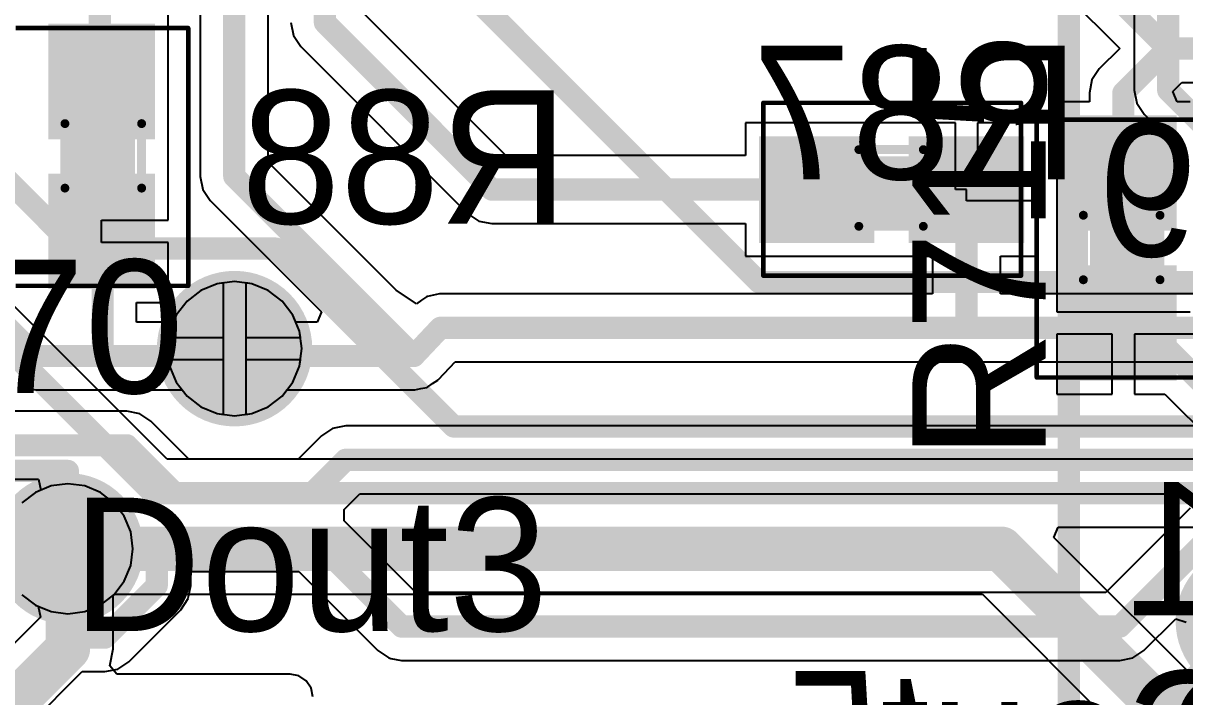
# Model space of a CAD drawing. Header units: millimetres. Extents: x 50.7 to 141.9, y 26.7 to 123.6.
# Drawn here: x 85.72 to 99, y 60.67 to 68.36 of the extents above; entities that cross this region are included whole.
import ezdxf

# ---------------------------------------------------------------- set-up
doc = ezdxf.new("R2010")
doc.units = ezdxf.units.MM
for name, color, linetype in [('BottomLayer', 5, 'Continuous'), ('BottomOverlay', 54, 'Continuous'), ('BottomPaste', 16, 'Continuous'), ('BottomSolder', 6, 'Continuous'), ('InternalPlane1', 76, 'Continuous'), ('InternalPlane3', 216, 'Continuous'), ('Mechanical16', 56, 'Continuous'), ('Mechanical27', 56, 'Continuous'), ('Mechanical6', 56, 'Continuous'), ('MidLayer1', 16, 'Continuous'), ('MidLayer2', 76, 'Continuous'), ('MidLayer3', 90, 'Continuous'), ('MidLayer4', 156, 'Continuous'), ('MultiLayer', 9, 'Continuous'), ('TopLayer', 1, 'Continuous'), ('TopOverlay', 2, 'Continuous'), ('TopPaste', 8, 'Continuous'), ('TopSolder', 216, 'Continuous')]:
    doc.layers.add(name, color=color, linetype=linetype)

msp = doc.modelspace()

# ---------------------------------------------------------------- linework, layer by layer
at = {"layer": 'BottomLayer'}
for p, q in [((88.522, 66.772), (88.522, 71.579)), ((87.746, 71.274), (87.746, 66.611)), ((98.422, 68.985), (98.422, 67.595)), ((91.24, 66.848), (89.558, 68.53)), ((87.38, 66.884), (87.38, 68.509)), ((88.782, 68.369), (88.811, 68.22)), ((88.811, 68.22), (88.895, 68.094)), ((88.895, 68.094), (90.804, 66.185)), ((98.422, 67.595), (98.451, 67.446)), ((98.451, 67.446), (98.535, 67.32)), ((98.535, 67.32), (99.039, 66.816)), ((95.604, 67.222), (93.979, 67.222)), ((93.979, 67.222), (93.979, 66.848)), ((95.628, 67.222), (95.604, 67.222)), ((95.604, 67.222), (95.604, 67.222)), ((95.604, 67.222), (95.604, 67.222)), ((95.604, 67.222), (95.604, 67.222)), ((95.692, 67.222), (95.628, 67.222)), ((96.378, 67.222), (95.692, 67.222)), ((95.692, 67.222), (95.692, 67.222)), ((96.378, 66.46), (96.378, 67.222)), ((97.318, 67.222), (96.632, 67.222)), ((96.632, 67.222), (96.632, 66.587)), ((97.318, 66.587), (97.318, 67.222)), ((87.38, 66.796), (87.38, 66.884)), ((87.38, 66.884), (87.38, 66.884)), ((87.38, 66.884), (87.38, 66.884)), ((87.38, 66.11), (87.38, 66.796)), ((87.38, 66.796), (87.38, 66.796)), ((93.979, 66.848), (91.24, 66.848)), ((89.984, 65.311), (88.522, 66.772)), ((87.746, 66.611), (87.775, 66.462)), ((96.632, 66.587), (97.318, 66.587)), ((87.775, 66.462), (87.859, 66.336)), ((96.505, 66.46), (96.378, 66.46)), ((96.505, 66.333), (96.505, 66.46)), ((87.859, 66.336), (89.131, 65.065)), ((97.318, 66.333), (96.505, 66.333)), ((97.318, 65.698), (97.318, 66.333)), ((90.804, 66.185), (90.93, 66.101)), ((86.618, 65.856), (86.618, 66.11)), ((86.618, 66.11), (87.38, 66.11)), ((90.93, 66.101), (91.079, 66.072)), ((91.079, 66.072), (93.979, 66.072)), ((93.979, 66.072), (93.979, 65.698)), ((87.38, 65.856), (86.618, 65.856)), ((87.38, 65.17), (87.38, 65.856)), ((93.979, 65.698), (95.604, 65.698)), ((95.604, 65.698), (95.604, 65.698)), ((95.604, 65.698), (95.692, 65.698)), ((95.692, 65.698), (95.692, 65.698)), ((95.692, 65.698), (96.117, 65.698)), ((96.117, 65.698), (96.117, 65.269)), ((96.893, 65.269), (96.893, 65.698)), ((96.893, 65.698), (97.318, 65.698)), ((87.939, 65.385), (87.754, 65.309)), ((88.011, 65.395), (87.939, 65.385)), ((88.011, 64.643), (88.011, 65.395)), ((88.337, 65.385), (88.265, 65.395)), ((88.265, 65.395), (88.265, 64.643)), ((88.522, 65.309), (88.337, 65.385)), ((87.754, 65.309), (87.595, 65.186)), ((88.681, 65.186), (88.522, 65.309)), ((90.216, 65.156), (89.984, 65.311)), ((90.274, 65.195), (90.216, 65.156)), ((90.332, 65.236), (90.274, 65.195)), ((90.337, 65.237), (90.332, 65.236)), ((90.342, 65.24), (90.337, 65.237)), ((90.411, 65.254), (90.342, 65.24)), ((90.479, 65.269), (90.411, 65.254)), ((90.485, 65.268), (90.479, 65.269)), ((90.49, 65.269), (90.485, 65.268)), ((96.117, 65.269), (90.49, 65.269)), ((102.574, 65.269), (96.893, 65.269)), ((87.018, 64.947), (87.018, 65.17)), ((87.018, 65.17), (87.38, 65.17)), ((87.595, 65.186), (87.472, 65.027)), ((88.804, 65.027), (88.681, 65.186)), ((89.131, 65.065), (89.082, 64.947)), ((87.439, 64.947), (87.018, 64.947)), ((87.472, 65.027), (87.439, 64.947)), ((88.837, 64.947), (88.804, 65.027)), ((89.082, 64.947), (88.837, 64.947)), ((88.011, 63.891), (88.011, 64.643)), ((88.265, 64.643), (88.265, 63.891)), ((90.468, 64.292), (90.658, 64.493)), ((90.658, 64.493), (102.742, 64.493)), ((90.402, 64.245), (90.461, 64.284)), ((90.461, 64.284), (90.464, 64.289)), ((90.464, 64.289), (90.468, 64.292)), ((85.719, 64.2), (85.868, 64.171)), ((85.868, 64.171), (87.54, 64.171)), ((87.54, 64.171), (87.595, 64.1)), ((88.681, 64.1), (88.736, 64.171)), ((88.736, 64.171), (90.186, 64.171)), ((90.186, 64.171), (90.191, 64.172)), ((90.191, 64.172), (90.197, 64.171)), ((90.197, 64.171), (90.266, 64.186)), ((90.266, 64.186), (90.335, 64.2)), ((90.335, 64.2), (90.339, 64.203)), ((90.339, 64.203), (90.345, 64.204)), ((90.345, 64.204), (90.402, 64.245)), ((87.595, 64.1), (87.754, 63.977)), ((88.522, 63.977), (88.681, 64.1)), ((86.907, 63.927), (81.192, 63.927)), ((87.056, 63.898), (86.907, 63.927)), ((87.182, 63.814), (87.056, 63.898)), ((87.754, 63.977), (87.939, 63.901)), ((87.939, 63.901), (88.011, 63.891)), ((88.265, 63.891), (88.337, 63.901)), ((88.337, 63.901), (88.522, 63.977)), ((87.615, 63.38), (87.182, 63.814)), ((89.408, 63.761), (89.259, 63.732)), ((105.919, 63.761), (89.408, 63.761)), ((89.133, 63.648), (88.866, 63.38)), ((89.259, 63.732), (89.133, 63.648)), ((88.866, 63.38), (87.615, 63.38)), ((81.353, 63.151), (85.898, 63.151)), ((85.898, 63.151), (85.923, 63.026)), ((85.862, 63), (85.708, 62.882)), ((85.923, 63.026), (85.862, 63)), ((89.389, 62.804), (89.569, 62.985)), ((89.569, 62.985), (99.087, 62.985)), ((89.389, 62.677), (89.389, 62.804)), ((99.063, 62.822), (98.097, 61.856)), ((90.209, 61.856), (89.389, 62.677)), ((87.637, 61.936), (87.637, 62.096)), ((87.637, 62.096), (88.871, 62.096)), ((88.871, 62.096), (89.774, 61.193)), ((87.613, 61.812), (87.637, 61.936)), ((85.708, 61.832), (85.862, 61.714)), ((87.524, 61.661), (87.608, 61.787)), ((87.608, 61.787), (87.613, 61.812)), ((98.097, 61.856), (90.209, 61.856)), ((85.862, 61.714), (85.894, 61.7)), ((85.894, 61.7), (85.918, 61.576)), ((86.929, 61.066), (87.524, 61.661)), ((85.918, 61.576), (82.962, 58.62)), ((98.533, 61.193), (98.897, 61.558)), ((98.897, 61.558), (99.017, 61.517)), ((89.774, 61.193), (89.9, 61.109)), ((89.9, 61.109), (89.924, 61.104)), ((89.924, 61.104), (90.048, 61.08)), ((90.048, 61.08), (98.258, 61.08)), ((98.258, 61.08), (98.407, 61.109)), ((98.407, 61.109), (98.533, 61.193)), ((83.625, 58.184), (86.394, 60.953)), ((86.394, 60.953), (86.654, 60.953)), ((86.654, 60.953), (86.802, 60.982)), ((86.802, 60.982), (86.929, 61.066))]:
    msp.add_line(p, q, dxfattribs=at)
at = {"layer": 'BottomLayer', "const_width": 0.254}
for points in [[(88.134, 66.611), (88.134, 71.691)], [(89.17, 68.369), (89.17, 71.647)], [(86.598, 67.717), (86.598, 70.929)], [(98.81, 67.595), (98.81, 69.373)], [(89.17, 68.369), (91.079, 66.46)], [(98.81, 67.595), (99.314, 67.091)], [(88.134, 66.611), (90.186, 64.559)], [(91.079, 66.46), (94.791, 66.46)], [(96.505, 64.896), (96.505, 66.46)], [(86.63, 64.559), (86.63, 65.995)], [(85.106, 65.321), (85.868, 64.559)], [(90.186, 64.559), (90.49, 64.881)], [(90.49, 64.881), (102.865, 64.881)], [(85.868, 64.559), (86.63, 64.559)], [(86.63, 64.559), (90.186, 64.559)], [(81.192, 63.539), (86.907, 63.539)], [(86.907, 63.539), (87.454, 62.992)], [(89.027, 62.992), (89.408, 63.373)], [(89.408, 63.373), (105.919, 63.373)], [(87.454, 62.992), (89.027, 62.992)], [(98.258, 61.468), (99.338, 62.547)], [(87.249, 62.357), (87.376, 62.484)], [(87.376, 62.484), (89.032, 62.484)], [(89.032, 62.484), (90.048, 61.468)], [(87.249, 61.936), (87.249, 62.357)], [(86.654, 61.341), (87.249, 61.936)], [(90.048, 61.468), (98.258, 61.468)], [(83.237, 58.345), (86.233, 61.341)], [(86.233, 61.341), (86.654, 61.341)]]:
    msp.add_lwpolyline(points, dxfattribs=at)
at = {"layer": 'BottomLayer'}
for points, const_width in [([(89.107, 68.369, 1), (89.234, 68.369, 1)], 0.127), ([(89.107, 68.369, 1), (89.234, 68.369, 1)], 0.127), ([(86.535, 67.717, 1), (86.662, 67.717, 1)], 0.127), ([(98.747, 67.595, 1), (98.874, 67.595, 1)], 0.127), ([(98.747, 67.595, 1), (98.874, 67.595, 1)], 0.127), ([(88.071, 66.611, 1), (88.198, 66.611, 1)], 0.127), ([(88.071, 66.611, 1), (88.198, 66.611, 1)], 0.127), ([(91.016, 66.46, 1), (91.143, 66.46, 1)], 0.127), ([(91.016, 66.46, 1), (91.143, 66.46, 1)], 0.127), ([(94.728, 66.46, 1), (94.855, 66.46, 1)], 0.127), ([(96.442, 66.46, 1), (96.569, 66.46, 1)], 0.127), ([(86.567, 65.995, 1), (86.694, 65.995, 1)], 0.127), ([(87.884, 64.643, 1), (88.392, 64.643, 1)], 0.508), ([(90.427, 64.881, 1), (90.554, 64.881, 1)], 0.127), ([(90.427, 64.881, 1), (90.554, 64.881, 1)], 0.127), ([(96.442, 64.896, 1), (96.569, 64.896, 1)], 0.127), ([(85.805, 64.559, 1), (85.932, 64.559, 1)], 0.127), ([(85.805, 64.559, 1), (85.932, 64.559, 1)], 0.127), ([(86.567, 64.559, 1), (86.694, 64.559, 1)], 0.127), ([(86.567, 64.559, 1), (86.694, 64.559, 1)], 0.127), ([(86.567, 64.559, 1), (86.694, 64.559, 1)], 0.127), ([(90.123, 64.559, 1), (90.25, 64.559, 1)], 0.127), ([(90.123, 64.559, 1), (90.25, 64.559, 1)], 0.127), ([(90.123, 64.559, 1), (90.25, 64.559, 1)], 0.127), ([(86.844, 63.539, 1), (86.971, 63.539, 1)], 0.127), ([(86.844, 63.539, 1), (86.971, 63.539, 1)], 0.127), ([(89.344, 63.373, 1), (89.471, 63.373, 1)], 0.127), ([(89.344, 63.373, 1), (89.471, 63.373, 1)], 0.127), ([(87.391, 62.992, 1), (87.518, 62.992, 1)], 0.127), ([(87.391, 62.992, 1), (87.518, 62.992, 1)], 0.127), ([(88.963, 62.992, 1), (89.09, 62.992, 1)], 0.127), ([(88.963, 62.992, 1), (89.09, 62.992, 1)], 0.127), ([(85.992, 62.357, 1), (86.474, 62.357, 1)], 0.483), ([(87.312, 62.484, 1), (87.439, 62.484, 1)], 0.127), ([(87.312, 62.484, 1), (87.439, 62.484, 1)], 0.127), ([(88.969, 62.484, 1), (89.096, 62.484, 1)], 0.127), ([(88.969, 62.484, 1), (89.096, 62.484, 1)], 0.127), ([(87.185, 62.357, 1), (87.312, 62.357, 1)], 0.127), ([(87.185, 62.357, 1), (87.312, 62.357, 1)], 0.127), ([(87.185, 61.936, 1), (87.312, 61.936, 1)], 0.127), ([(87.185, 61.936, 1), (87.312, 61.936, 1)], 0.127), ([(89.985, 61.468, 1), (90.112, 61.468, 1)], 0.127), ([(89.985, 61.468, 1), (90.112, 61.468, 1)], 0.127), ([(98.195, 61.468, 1), (98.322, 61.468, 1)], 0.127), ([(98.195, 61.468, 1), (98.322, 61.468, 1)], 0.127), ([(86.169, 61.341, 1), (86.296, 61.341, 1)], 0.127), ([(86.169, 61.341, 1), (86.296, 61.341, 1)], 0.127), ([(86.59, 61.341, 1), (86.717, 61.341, 1)], 0.127), ([(86.59, 61.341, 1), (86.717, 61.341, 1)], 0.127)]:
    msp.add_lwpolyline(points, format="xyb", close=True, dxfattribs=dict(at, const_width=const_width))
for points in [[(87.126, 67.138), (87.126, 68.255), (86.11, 67.138), (86.11, 68.255)], [(95.35, 66.968), (94.233, 66.968), (95.35, 65.952), (94.233, 65.952)], [(97.064, 66.968), (95.946, 66.968), (97.064, 65.952), (95.946, 65.952)], [(87.126, 65.424), (87.126, 66.542), (86.11, 65.424), (86.11, 66.542)]]:
    msp.add_solid(points, dxfattribs=at)
at = {"layer": 'BottomOverlay'}
for points in [[(86.999, 66.604), (86.999, 67.062), (86.237, 66.604), (86.237, 67.062)], [(95.884, 66.841), (95.426, 66.841), (95.884, 66.079), (95.426, 66.079)]]:
    msp.add_solid(points, dxfattribs=at)
at = {"layer": 'BottomPaste'}
for points in [[(87.126, 67.138), (87.126, 68.255), (86.11, 67.138), (86.11, 68.255)], [(95.35, 66.968), (94.233, 66.968), (95.35, 65.952), (94.233, 65.952)], [(97.064, 66.968), (95.946, 66.968), (97.064, 65.952), (95.946, 65.952)], [(87.126, 65.424), (87.126, 66.542), (86.11, 65.424), (86.11, 66.542)]]:
    msp.add_solid(points, dxfattribs=at)
at = {"layer": 'BottomSolder'}
for points, const_width in [([(87.833, 64.643, 1), (88.443, 64.643, 1)], 0.61), ([(85.941, 62.357, 1), (86.525, 62.357, 1)], 0.584)]:
    msp.add_lwpolyline(points, format="xyb", close=True, dxfattribs=dict(at, const_width=const_width))
for points in [[(87.228, 67.036), (87.228, 68.357), (86.008, 67.036), (86.008, 68.357)], [(95.452, 67.07), (94.131, 67.07), (95.452, 65.85), (94.131, 65.85)], [(97.165, 67.07), (95.845, 67.07), (97.165, 65.85), (95.845, 65.85)], [(87.228, 65.323), (87.228, 66.643), (86.008, 65.323), (86.008, 66.643)]]:
    msp.add_solid(points, dxfattribs=at)
at = {"layer": 'InternalPlane1'}
for points, const_width in [([(87.694, 64.643, 1), (88.582, 64.643, 1)], 0.889), ([(85.801, 62.357, 1), (86.665, 62.357, 1)], 0.864), ([(99.327, 61.531, 1), (100.19, 61.531, 1)], 0.864)]:
    msp.add_lwpolyline(points, format="xyb", close=True, dxfattribs=dict(at, const_width=const_width))
at = {"layer": 'InternalPlane3'}
for points, const_width in [([(87.694, 64.643, 1), (88.582, 64.643, 1)], 0.889), ([(85.801, 62.357, 1), (86.665, 62.357, 1)], 0.864), ([(99.327, 61.531, 1), (100.19, 61.531, 1)], 0.864)]:
    msp.add_lwpolyline(points, format="xyb", close=True, dxfattribs=dict(at, const_width=const_width))
at = {"layer": 'Mechanical16', "const_width": 0.102}
for points in [[(86.199, 66.477), (86.199, 67.214)], [(87.075, 66.477), (87.075, 67.214)], [(95.274, 66.917), (96.011, 66.917)], [(97.841, 65.43), (97.841, 66.167)], [(98.717, 65.43), (98.717, 66.167)], [(95.274, 66.041), (96.011, 66.041)]]:
    msp.add_lwpolyline(points, dxfattribs=at)
at = {"layer": 'Mechanical16', "const_width": 0.0508}
for points in [[(86.174, 67.214, 1), (86.224, 67.214, 1)], [(87.05, 67.214, 1), (87.101, 67.214, 1)], [(95.249, 66.917, 1), (95.299, 66.917, 1)], [(95.986, 66.917, 1), (96.036, 66.917, 1)], [(86.174, 66.477, 1), (86.224, 66.477, 1)], [(87.05, 66.477, 1), (87.101, 66.477, 1)], [(97.815, 66.167, 1), (97.866, 66.167, 1)], [(98.692, 66.167, 1), (98.742, 66.167, 1)], [(95.249, 66.041, 1), (95.299, 66.041, 1)], [(95.986, 66.041, 1), (96.036, 66.041, 1)], [(97.815, 65.43, 1), (97.866, 65.43, 1)], [(98.692, 65.43, 1), (98.742, 65.43, 1)]]:
    msp.add_lwpolyline(points, format="xyb", close=True, dxfattribs=at)
at = {"layer": 'Mechanical16'}
for points in [[(87.101, 67.163), (87.101, 67.671), (86.148, 67.163), (86.148, 67.671)], [(95.325, 66.943), (94.817, 66.943), (95.325, 65.99), (94.817, 65.99)], [(96.493, 66.943), (95.993, 66.943), (96.493, 65.99), (95.993, 65.99)], [(98.768, 66.116), (98.768, 66.624), (97.815, 66.116), (97.815, 66.624)], [(87.1, 65.995), (87.1, 66.495), (86.147, 65.995), (86.147, 66.495)], [(98.765, 64.948), (98.765, 65.448), (97.813, 64.948), (97.813, 65.448)]]:
    msp.add_solid(points, dxfattribs=at)
at = {"layer": 'Mechanical27', "const_width": 0.0508}
for points in [[(85.635, 68.306), (87.609, 68.306)], [(87.609, 65.36), (87.609, 68.306)], [(94.182, 65.477), (94.182, 67.451)], [(94.182, 67.451), (97.128, 67.451)], [(97.128, 65.477), (97.128, 67.451)], [(97.307, 64.313), (97.307, 67.259)], [(97.307, 67.259), (99.281, 67.259)], [(94.182, 65.477), (97.128, 65.477)], [(85.635, 65.36), (87.609, 65.36)], [(97.307, 64.313), (99.281, 64.313)]]:
    msp.add_lwpolyline(points, dxfattribs=at)
at = {"layer": 'Mechanical27', "const_width": 0.0254}
for points in [[(87.596, 68.306, 1), (87.621, 68.306, 1)], [(87.596, 68.306, 1), (87.621, 68.306, 1)], [(94.169, 67.451, 1), (94.195, 67.451, 1)], [(94.169, 67.451, 1), (94.195, 67.451, 1)], [(97.115, 67.451, 1), (97.141, 67.451, 1)], [(97.115, 67.451, 1), (97.141, 67.451, 1)], [(97.295, 67.259, 1), (97.32, 67.259, 1)], [(97.295, 67.259, 1), (97.32, 67.259, 1)], [(94.169, 65.477, 1), (94.195, 65.477, 1)], [(94.169, 65.477, 1), (94.195, 65.477, 1)], [(97.115, 65.477, 1), (97.141, 65.477, 1)], [(97.115, 65.477, 1), (97.141, 65.477, 1)], [(87.596, 65.36, 1), (87.621, 65.36, 1)], [(87.596, 65.36, 1), (87.621, 65.36, 1)], [(97.295, 64.313, 1), (97.32, 64.313, 1)], [(97.295, 64.313, 1), (97.32, 64.313, 1)]]:
    msp.add_lwpolyline(points, format="xyb", close=True, dxfattribs=at)
at = {"layer": 'Mechanical6'}
for points in [[(86.923, 66.633), (86.923, 67.036), (86.318, 66.633), (86.318, 67.036)], [(95.855, 66.765), (95.452, 66.765), (95.855, 66.16), (95.452, 66.16)], [(98.598, 65.586), (98.598, 65.989), (97.993, 65.586), (97.993, 65.989)]]:
    msp.add_solid(points, dxfattribs=at)
at = {"layer": 'MidLayer1', "const_width": 0.254}
for points in [[(89.273, 70.262), (94.13, 65.405)], [(84.039, 68.072), (86.325, 65.786)], [(86.325, 65.786), (88.611, 65.786)], [(88.611, 65.786), (90.643, 63.754)], [(94.13, 65.405), (105.918, 65.405)], [(90.643, 63.754), (108.037, 63.754)], [(90.678, 52.451), (99.758, 61.531)]]:
    msp.add_lwpolyline(points, dxfattribs=at)
at = {"layer": 'MidLayer1'}
for points, const_width in [([(86.262, 65.786, 1), (86.389, 65.786, 1)], 0.127), ([(86.262, 65.786, 1), (86.389, 65.786, 1)], 0.127), ([(88.548, 65.786, 1), (88.675, 65.786, 1)], 0.127), ([(88.548, 65.786, 1), (88.675, 65.786, 1)], 0.127), ([(94.067, 65.405, 1), (94.194, 65.405, 1)], 0.127), ([(94.067, 65.405, 1), (94.194, 65.405, 1)], 0.127), ([(87.884, 64.643, 1), (88.392, 64.643, 1)], 0.508), ([(90.58, 63.754, 1), (90.707, 63.754, 1)], 0.127), ([(90.58, 63.754, 1), (90.707, 63.754, 1)], 0.127), ([(85.992, 62.357, 1), (86.474, 62.357, 1)], 0.483)]:
    msp.add_lwpolyline(points, format="xyb", close=True, dxfattribs=dict(at, const_width=const_width))
at = {"layer": 'MidLayer2', "const_width": 0.254}
msp.add_lwpolyline([(97.675, 54.876), (97.675, 71.322)], dxfattribs=at)
at = {"layer": 'MidLayer2'}
for points, const_width in [([(87.884, 64.643, 1), (88.392, 64.643, 1)], 0.508), ([(85.992, 62.357, 1), (86.474, 62.357, 1)], 0.483)]:
    msp.add_lwpolyline(points, format="xyb", close=True, dxfattribs=dict(at, const_width=const_width))
at = {"layer": 'MidLayer3'}
for p, q in [((87.939, 65.385), (87.754, 65.309)), ((88.138, 65.412), (87.939, 65.385)), ((88.337, 65.385), (88.138, 65.412)), ((88.522, 65.309), (88.337, 65.385)), ((87.754, 65.309), (87.595, 65.186)), ((88.681, 65.186), (88.522, 65.309)), ((87.595, 65.186), (87.472, 65.027)), ((88.804, 65.027), (88.681, 65.186)), ((87.472, 65.027), (87.396, 64.842)), ((88.88, 64.842), (88.804, 65.027)), ((87.396, 64.842), (87.369, 64.643)), ((88.907, 64.643), (88.88, 64.842)), ((87.369, 64.643), (87.396, 64.444)), ((88.88, 64.444), (88.907, 64.643)), ((87.396, 64.444), (87.472, 64.259)), ((88.804, 64.259), (88.88, 64.444)), ((87.472, 64.259), (87.595, 64.1)), ((88.681, 64.1), (88.804, 64.259)), ((87.595, 64.1), (87.754, 63.977)), ((88.522, 63.977), (88.681, 64.1)), ((87.754, 63.977), (87.939, 63.901)), ((87.939, 63.901), (88.138, 63.874)), ((88.138, 63.874), (88.337, 63.901)), ((88.337, 63.901), (88.522, 63.977)), ((86.041, 63.075), (85.862, 63)), ((86.233, 63.1), (86.041, 63.075)), ((86.425, 63.075), (86.233, 63.1)), ((86.604, 63), (86.425, 63.075)), ((85.862, 63), (85.708, 62.882)), ((86.758, 62.882), (86.604, 63)), ((86.876, 62.728), (86.758, 62.882)), ((86.951, 62.549), (86.876, 62.728)), ((86.976, 62.357), (86.951, 62.549)), ((86.951, 62.165), (86.976, 62.357)), ((86.876, 61.986), (86.951, 62.165)), ((86.758, 61.832), (86.876, 61.986)), ((85.708, 61.832), (85.862, 61.714)), ((86.604, 61.714), (86.758, 61.832)), ((85.862, 61.714), (86.041, 61.639)), ((86.041, 61.639), (86.233, 61.614)), ((86.233, 61.614), (86.425, 61.639)), ((86.425, 61.639), (86.604, 61.714))]:
    msp.add_line(p, q, dxfattribs=at)
for points, const_width in [([(87.884, 64.643, 1), (88.392, 64.643, 1)], 0.508), ([(85.992, 62.357, 1), (86.474, 62.357, 1)], 0.483)]:
    msp.add_lwpolyline(points, format="xyb", close=True, dxfattribs=dict(at, const_width=const_width))
at = {"layer": 'MidLayer4'}
for p, q in [((87.939, 65.385), (87.754, 65.309)), ((88.011, 65.395), (87.939, 65.385)), ((88.011, 64.77), (88.011, 65.395)), ((88.337, 65.385), (88.265, 65.395)), ((88.265, 65.395), (88.265, 64.77)), ((88.522, 65.309), (88.337, 65.385)), ((87.754, 65.309), (87.595, 65.186)), ((88.681, 65.186), (88.522, 65.309)), ((87.595, 65.186), (87.472, 65.027)), ((88.804, 65.027), (88.681, 65.186)), ((87.472, 65.027), (87.396, 64.842)), ((88.88, 64.842), (88.804, 65.027)), ((87.396, 64.842), (87.386, 64.77)), ((88.89, 64.77), (88.88, 64.842)), ((87.386, 64.77), (88.011, 64.77)), ((88.265, 64.77), (88.89, 64.77)), ((88.011, 64.516), (87.386, 64.516)), ((87.386, 64.516), (87.396, 64.444)), ((87.396, 64.444), (87.472, 64.259)), ((88.011, 63.891), (88.011, 64.516)), ((88.89, 64.516), (88.265, 64.516)), ((88.265, 64.516), (88.265, 63.891)), ((88.804, 64.259), (88.88, 64.444)), ((88.88, 64.444), (88.89, 64.516)), ((87.472, 64.259), (87.595, 64.1)), ((88.681, 64.1), (88.804, 64.259)), ((87.595, 64.1), (87.754, 63.977)), ((88.522, 63.977), (88.681, 64.1)), ((87.754, 63.977), (87.939, 63.901)), ((87.939, 63.901), (88.011, 63.891)), ((88.265, 63.891), (88.337, 63.901)), ((88.337, 63.901), (88.522, 63.977)), ((86.041, 63.075), (85.862, 63)), ((86.233, 63.1), (86.041, 63.075)), ((86.425, 63.075), (86.233, 63.1)), ((86.604, 63), (86.425, 63.075)), ((85.862, 63), (85.708, 62.882)), ((86.758, 62.882), (86.604, 63)), ((86.876, 62.728), (86.758, 62.882)), ((86.951, 62.549), (86.876, 62.728)), ((86.976, 62.357), (86.951, 62.549)), ((86.951, 62.165), (86.976, 62.357)), ((86.876, 61.986), (86.951, 62.165)), ((86.758, 61.832), (86.876, 61.986)), ((85.708, 61.832), (85.862, 61.714)), ((86.604, 61.714), (86.758, 61.832)), ((85.862, 61.714), (86.041, 61.639)), ((86.041, 61.639), (86.233, 61.614)), ((86.233, 61.614), (86.425, 61.639)), ((86.425, 61.639), (86.604, 61.714))]:
    msp.add_line(p, q, dxfattribs=at)
for points, const_width in [([(87.884, 64.643, 1), (88.392, 64.643, 1)], 0.508), ([(85.992, 62.357, 1), (86.474, 62.357, 1)], 0.483)]:
    msp.add_lwpolyline(points, format="xyb", close=True, dxfattribs=dict(at, const_width=const_width))
at = {"layer": 'MultiLayer'}
for points, const_width in [([(87.884, 64.643, 1), (88.392, 64.643, 1)], 0.508), ([(85.992, 62.357, 1), (86.474, 62.357, 1)], 0.483)]:
    msp.add_lwpolyline(points, format="xyb", close=True, dxfattribs=dict(at, const_width=const_width))
at = {"layer": 'TopLayer'}
for p, q in [((96.88, 69.448), (98.257, 68.072)), ((98.257, 68.072), (98.023, 67.839)), ((98.023, 67.839), (97.939, 67.713)), ((97.939, 67.713), (97.91, 67.564)), ((98.863, 67.58), (98.967, 67.684)), ((98.967, 67.684), (100.889, 67.684)), ((97.91, 67.462), (97.536, 67.462)), ((97.536, 67.462), (97.536, 65.837)), ((97.91, 67.564), (97.91, 67.462)), ((98.912, 67.462), (98.863, 67.58)), ((99.06, 67.462), (98.912, 67.462)), ((97.536, 65.837), (97.536, 65.837)), ((97.536, 65.837), (97.536, 65.749)), ((97.536, 65.749), (97.536, 65.749)), ((97.536, 65.749), (97.536, 65.063)), ((87.939, 65.385), (87.754, 65.309)), ((88.011, 65.395), (87.939, 65.385)), ((88.011, 64.77), (88.011, 65.395)), ((88.337, 65.385), (88.265, 65.395)), ((88.265, 65.395), (88.265, 64.77)), ((88.522, 65.309), (88.337, 65.385)), ((87.754, 65.309), (87.595, 65.186)), ((88.681, 65.186), (88.522, 65.309)), ((87.366, 63.38), (85.575, 65.172)), ((87.595, 65.186), (87.472, 65.027)), ((88.804, 65.027), (88.681, 65.186)), ((97.536, 65.063), (99.06, 65.063)), ((87.472, 65.027), (87.396, 64.842)), ((88.88, 64.842), (88.804, 65.027)), ((87.396, 64.842), (87.386, 64.77)), ((88.89, 64.77), (88.88, 64.842)), ((98.171, 64.809), (97.536, 64.809)), ((97.536, 64.809), (97.536, 64.123)), ((98.171, 64.123), (98.171, 64.809)), ((99.186, 64.809), (98.425, 64.809)), ((98.425, 64.809), (98.425, 64.123)), ((87.386, 64.77), (88.011, 64.77)), ((88.265, 64.77), (88.89, 64.77)), ((88.011, 64.516), (87.386, 64.516)), ((87.386, 64.516), (87.396, 64.444)), ((87.396, 64.444), (87.472, 64.259)), ((88.011, 63.891), (88.011, 64.516)), ((88.89, 64.516), (88.265, 64.516)), ((88.265, 64.516), (88.265, 63.891)), ((88.804, 64.259), (88.88, 64.444)), ((88.88, 64.444), (88.89, 64.516)), ((87.472, 64.259), (87.595, 64.1)), ((88.681, 64.1), (88.804, 64.259)), ((87.595, 64.1), (87.754, 63.977)), ((88.522, 63.977), (88.681, 64.1)), ((97.536, 64.123), (98.171, 64.123)), ((98.425, 64.123), (98.773, 64.123)), ((98.773, 64.123), (99.398, 63.498)), ((87.754, 63.977), (87.939, 63.901)), ((87.939, 63.901), (88.011, 63.891)), ((88.265, 63.891), (88.337, 63.901)), ((88.337, 63.901), (88.522, 63.977)), ((99.349, 63.38), (87.366, 63.38)), ((97.504, 62.486), (97.553, 62.604)), ((97.553, 62.604), (99.574, 62.604)), ((101.077, 58.913), (97.504, 62.486)), ((86.751, 61.826), (86.758, 61.832)), ((86.751, 61.214), (86.751, 61.826)), ((86.758, 61.832), (86.764, 61.839)), ((86.764, 61.839), (96.686, 61.839)), ((96.686, 61.839), (100.193, 58.332)), ((86.713, 61.021), (86.751, 61.214)), ((86.793, 60.923), (86.713, 61.021)), ((88.773, 60.923), (86.793, 60.923)), ((88.872, 60.904), (88.773, 60.923)), ((88.956, 60.847), (88.872, 60.904)), ((89.012, 60.763), (88.956, 60.847)), ((89.032, 60.664), (89.012, 60.763))]:
    msp.add_line(p, q, dxfattribs=at)
for points, const_width in [([(97.155, 69.723), (98.806, 68.072)], 0.254), ([(98.298, 67.564), (98.806, 68.072)], 0.254), ([(98.806, 68.072), (101.587, 68.072)], 0.254), ([(98.298, 66.65), (98.298, 67.564)], 0.254), ([(98.298, 64.936), (98.509, 64.936)], 0.254), ([(98.509, 64.936), (100.58, 62.865)], 0.254), ([(85.3, 64.897), (87.205, 62.992)], 0.254), ([(84.571, 63.246), (86.233, 63.246)], 0.254), ([(86.233, 62.357), (86.233, 63.246)], 0.254), ([(87.205, 62.992), (99.735, 62.992)], 0.254), ([(86.233, 61.214), (86.233, 62.357)], 0.508), ([(86.233, 62.357), (96.901, 62.357)], 0.508), ([(96.901, 62.357), (100.711, 58.547)], 0.508), ([(84.582, 59.563), (86.233, 61.214)], 0.508)]:
    msp.add_lwpolyline(points, dxfattribs=dict(at, const_width=const_width))
for points, const_width in [([(98.742, 68.072, 1), (98.869, 68.072, 1)], 0.127), ([(98.742, 68.072, 1), (98.869, 68.072, 1)], 0.127), ([(98.742, 68.072, 1), (98.869, 68.072, 1)], 0.127), ([(98.234, 67.564, 1), (98.361, 67.564, 1)], 0.127), ([(98.234, 67.564, 1), (98.361, 67.564, 1)], 0.127), ([(98.234, 66.65, 1), (98.361, 66.65, 1)], 0.127), ([(87.884, 64.643, 1), (88.392, 64.643, 1)], 0.508), ([(98.234, 64.936, 1), (98.361, 64.936, 1)], 0.127), ([(98.446, 64.936, 1), (98.573, 64.936, 1)], 0.127), ([(98.446, 64.936, 1), (98.573, 64.936, 1)], 0.127), ([(86.169, 63.246, 1), (86.296, 63.246, 1)], 0.127), ([(86.169, 63.246, 1), (86.296, 63.246, 1)], 0.127), ([(87.142, 62.992, 1), (87.269, 62.992, 1)], 0.127), ([(87.142, 62.992, 1), (87.269, 62.992, 1)], 0.127), ([(85.992, 62.357, 1), (86.474, 62.357, 1)], 0.483), ([(86.106, 62.357, 1), (86.36, 62.357, 1)], 0.254), ([(86.106, 62.357, 1), (86.36, 62.357, 1)], 0.254), ([(96.774, 62.357, 1), (97.028, 62.357, 1)], 0.254), ([(96.774, 62.357, 1), (97.028, 62.357, 1)], 0.254), ([(86.169, 62.357, 1), (86.296, 62.357, 1)], 0.127), ([(86.106, 61.214, 1), (86.36, 61.214, 1)], 0.254), ([(86.106, 61.214, 1), (86.36, 61.214, 1)], 0.254)]:
    msp.add_lwpolyline(points, format="xyb", close=True, dxfattribs=dict(at, const_width=const_width))
for points in [[(98.806, 66.091), (98.806, 67.208), (97.79, 66.091), (97.79, 67.208)], [(98.806, 64.377), (98.806, 65.495), (97.79, 64.377), (97.79, 65.495)]]:
    msp.add_solid(points, dxfattribs=at)
at = {"layer": 'TopOverlay'}
msp.add_solid([(98.679, 65.557), (98.679, 66.015), (97.917, 65.557), (97.917, 66.015)], dxfattribs=at)
at = {"layer": 'TopPaste'}
for points in [[(98.806, 66.091), (98.806, 67.208), (97.79, 66.091), (97.79, 67.208)], [(98.806, 64.377), (98.806, 65.495), (97.79, 64.377), (97.79, 65.495)]]:
    msp.add_solid(points, dxfattribs=at)
at = {"layer": 'TopSolder'}
for points, const_width in [([(87.833, 64.643, 1), (88.443, 64.643, 1)], 0.61), ([(85.941, 62.357, 1), (86.525, 62.357, 1)], 0.584)]:
    msp.add_lwpolyline(points, format="xyb", close=True, dxfattribs=dict(at, const_width=const_width))
for points in [[(98.908, 65.989), (98.908, 67.31), (97.688, 65.989), (97.688, 67.31)], [(98.908, 64.276), (98.908, 65.596), (97.688, 64.276), (97.688, 65.596)]]:
    msp.add_solid(points, dxfattribs=at)

# ---------------------------------------------------------------- texts
at = {"layer": 'BottomOverlay', "text_generation_flag": 2}
for s, p in [('R87', (97.794, 66.579)), ('R88', (91.952, 66.071)), ('R89', (101.751, 65.698)), ('Cout1', (103.759, 61.595)), ('Cout5', (99.822, 59.436))]:
    msp.add_text(s, height=1.524, dxfattribs=at).set_placement(p)
at = {"layer": 'TopOverlay'}
for s, rotation, p in [('R715', 90, (97.409, 63.373)), ('Cout3', 270, (98.933, 61.087))]:
    msp.add_text(s, height=1.524, rotation=rotation, dxfattribs=at).set_placement(p)
for s, p in [('C70', (83.82, 64.135)), ('Dout3', (86.284, 61.417))]:
    msp.add_text(s, height=1.524, dxfattribs=at).set_placement(p)

doc.saveas('drawing.dxf')
